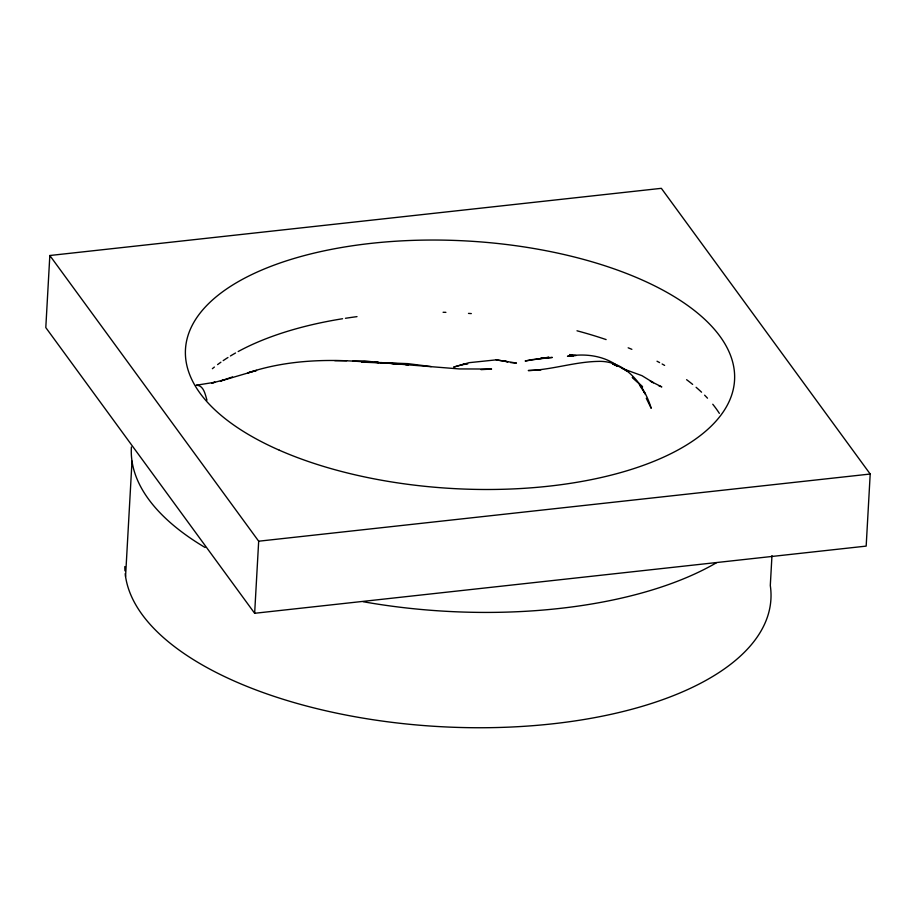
<?xml version="1.0" encoding="UTF-8"?>
<svg xmlns="http://www.w3.org/2000/svg" width="916" height="916" viewBox="0 0 916 916"><rect width="100%" height="100%" fill="white"/><g stroke="black" fill="none" stroke-linecap="round" stroke-linejoin="round"><path stroke-width="1.37" d="M49.83 255.507L45.8 327.585L254.648 613.285L866.17 546.108L870.2 474.03L661.352 188.33L49.83 255.507L258.678 541.207L254.648 613.285M125.561 576.462L132.007 461.149M771.97 555.623L770.299 585.53A323.508 145.862 3.2 0 1 466.553 727.625A323.508 145.862 3.2 0 1 125.194 573.645M232.504 376.945L220.424 381.067L256.572 370.442L247.858 372.858C286.822 359.862 328.306 358.58 368.896 362.278M465.752 363.663L453.706 367.087L469.072 362.679L496.197 359.862L516.452 363.057L510.578 362.587M223.756 379.945L211.733 383.06L215.054 382.224L196.127 385.258C203.718 384.949 205.241 394.624 206.97 400.189M462.431 364.625L467.733 363.984M258.678 541.207L870.2 474.03M540.852 369.938L528.28 370.545C551.787 369.881 574.355 361.9 597.85 361.396C625.021 360.125 644.154 384.548 651.207 408.307L646.272 398.277M481.026 369.64L491.594 369.045L459.317 368.93L388.544 363.274M375.56 362.404L407.723 363.629L431.264 366.595M352.706 361.19L364.568 360.881L378.915 362.553M346.603 360.709L334.752 360.652M367.35 362.278L361.637 362.106L397.097 363.629M391.876 363.629L399.754 364.11M399.525 364.087L393.834 363.698L399.067 364.156M381.48 362.828L386.735 363.194M378.239 362.404L374.312 362.118L378.571 362.564M380.861 362.599L388.27 363.251M405.616 364.74L408.238 365.015M496.197 359.862L507.945 361.774L504.705 361.225M573.519 355.797L569.638 354.584L576.118 355.511L567.496 356.278C584.751 353.278 603.129 355.419 617.624 365.827M622.021 368.392L642.002 375.686L653.452 382.739L650.28 381.09L661.799 386.907L658.604 385.602M625.147 370.293L628.754 371.507M617.556 366.205L612.426 363.755L617.201 366.16M618.815 366.457L625.96 370.179M632.372 377.369L642.597 386.895L638.498 383.106M632.406 377.323L637.547 382.109M643.765 391.819L645.459 394.132L639.712 385.384M212.375 368.69A274.983 123.981 3.2 0 1 214.401 367.041M217.584 364.602A274.983 123.981 3.2 0 1 220.905 362.198M223.195 360.618A274.983 123.981 3.2 0 1 227.958 357.503M230.431 355.981A274.983 123.981 3.2 0 1 235.538 352.992M238.171 351.538A274.983 123.981 3.2 0 1 342.584 318.734M345.447 318.287A274.983 123.981 3.2 0 1 357.011 316.638M443.092 312.276A274.983 123.981 3.2 0 1 445.897 312.345M468.488 313.398A274.983 123.981 3.2 0 1 471.316 313.581M577 330.79A274.983 123.981 3.2 0 1 606.129 339.584M628.17 347.805A274.983 123.981 3.2 0 1 631.868 349.328M657.024 361.225A274.983 123.981 3.2 0 1 659.6 362.599M662.131 363.995A274.983 123.981 3.2 0 1 664.627 365.404M686.588 379.682A274.983 123.981 3.2 0 1 692.656 384.399M696.114 387.296A274.983 123.981 3.2 0 1 701.553 392.197M704.61 395.174A274.983 123.981 3.2 0 1 707.495 398.185M712.763 404.242A274.983 123.981 3.2 0 1 719.346 413.368M716.53 562.71A323.508 145.862 3.2 0 1 363.171 601.72M205.104 547.493A323.508 145.862 3.2 0 1 131.412 446.997M124.954 570.817A323.508 145.862 3.2 0 1 124.828 566.569M531.761 359.656L525.143 360.984L549.05 357.274L540.406 358.442L552.314 357.435L531.761 359.656M279.311 450.203A274.983 123.981 3.2 0 0 729.468 400.75A274.983 123.981 3.2 0 0 371.255 243.347A274.983 123.981 3.2 0 0 279.311 450.203"/></g></svg>
